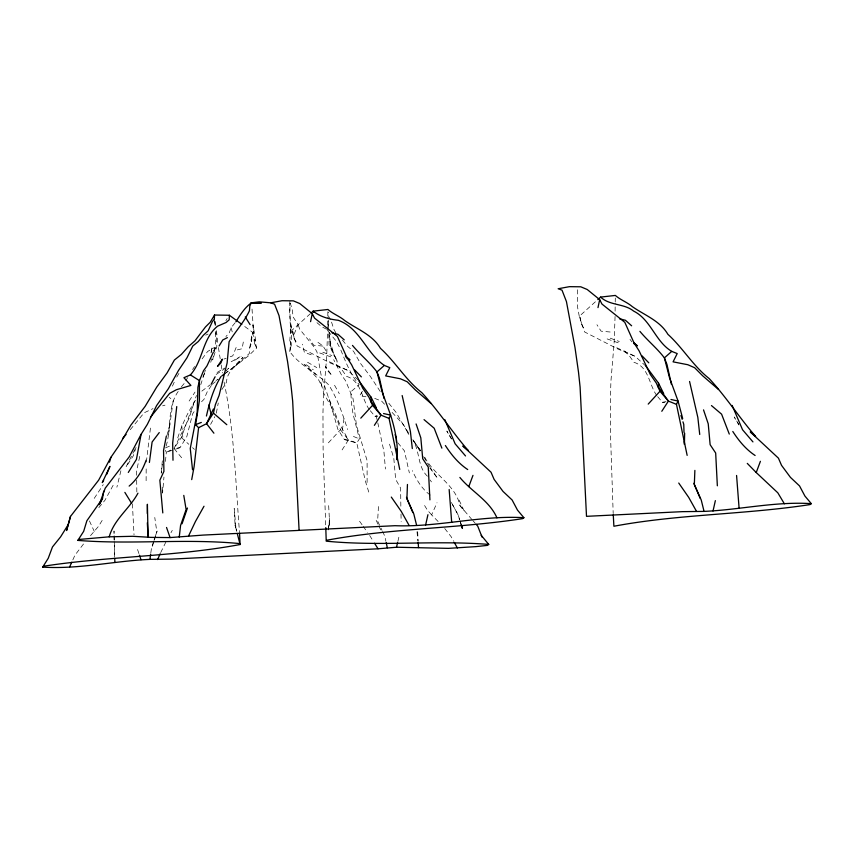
<?xml version="1.0" encoding="UTF-8"?>
<svg xmlns="http://www.w3.org/2000/svg" width="854" height="854" viewBox="0 0 854 854"><rect width="100%" height="100%" fill="white"/><g stroke="black" fill="none" stroke-linecap="round" stroke-linejoin="round"><path stroke-width="0.64" stroke-dasharray="4.27 3.2" d="M367.103 482.457L367.113 460.658L356.46 425.313L353.012 398.54L345.571 380.703L341.611 375.216L333.7 359.705M162.324 490.047L162.634 492.448L163.957 477.098M327.68 326.559L326.687 357.185L323.506 395.37L322.961 412.695L323.111 449.503L325.716 526.32M327.68 325.235L327.776 317.336M328.641 325.929L328.673 317.603M615.072 316.471L614.101 343.127L610.92 381.311L610.375 398.647L610.525 435.444L613.193 513.532M615.104 311.176L615.2 303.277M146.119 480.706L146.183 466.999M328.523 329.025L328.63 320.197M327.808 316.023L327.936 309.479M615.222 301.974L615.296 298.046M378.461 506.529L377.617 521.036L382.026 530.313M289.805 351.634L290.68 341.525L291.107 345.635L289.805 351.634C299.85 365.661 316.717 372.739 328.737 384.908C337.394 398.647 342.71 414.158 347.61 429.53M249.795 347.653L251.845 334.949L251.674 342.475L249.795 347.653L249.208 353.62L237.263 364.391L225.915 372.974M165.452 461.416L166.316 452.268L165.334 450.346M328.662 505.632L329.537 521.751L329.057 526.769L329.345 518.197L329.537 521.751L327.69 532.875M166.114 446.14C171.718 428.003 166.765 406.974 178.561 390.951M146.344 461.982L150.656 426.413M150.838 552.784L151.553 547.521L153.581 541.479M162.303 493.132L162.644 490.666M342.337 430.277L344.109 417.691M251.247 341.632L252.603 332.302L241.501 324.114M168.505 434.505L173.234 400.569L169.209 397.323M162.335 460.818L161.064 474.376M328.214 529.512L329.537 521.751M243.305 342.027L242.109 348.731L235.437 350.343M213.351 356.353L212.667 359.993L216.873 346.35L215.816 331.288M214.258 351.496L215.614 344.215L215.486 332.569M216.329 413.122L218.25 403.003M211.002 352.926L212.23 346.788L211.098 352.83M162.377 464.256L161.214 473.287M139.757 456.378L136.544 471.002L136.661 478.87M120.905 470.778L116.881 487.196M397.879 541.404L398.967 536.739M166.861 435.786L170.33 422.805M204.309 373.625L200.775 384.642M181.635 457.744L174.002 448.457L181.336 437.526L196.484 395.455M211.835 358.691L210.724 362.299M214.012 351.581L215.155 347.866M204.661 372.397L205.376 370.113M152.407 546.325L153.987 541.244M154.382 539.974L157.157 531.081M193.623 403.974L189.172 418.204L174.002 448.457L180.002 447.667L186.791 436.682L192.641 413.848L195.555 409.504M136.042 447.421L133.309 455.801L126.018 466.946L135.893 447.379M177.76 437.835C182.137 423.915 188.702 410.507 196.73 398.37M153.987 540.272L155.204 536.654M155.609 535.447L156.826 531.828L154.777 517.471M235.085 322.801L231.071 327.765L229.32 332.75L225.904 336.583M294.182 334.138L298.067 324.488L293.189 317.101L292.175 309.351L290.296 303.181L290.84 305.999L290.659 305.326M236.152 347.471L232.779 355.83L227.26 357.858M438.123 521.516L431.622 514.887L437.013 502.739M160.712 552.559L166.434 540.881M72.836 559.872L74.971 555.143L84.695 542.45M172.433 386.125L174.536 381.557M113.134 485.285L104.903 500.359L97.121 509.667M221.901 389.52L226.545 382.186C226.737 370.86 237.401 365.651 243.027 357.185L232.704 367.957L226.31 372.504M202.996 376.539L204.65 373.358M210.596 424.374L214.866 416.603M170.971 532.725L172.262 530.398M185.841 380.799L187.581 377.671M225.894 320.688L227.153 318.563M176.735 377.094L179.874 371.896M102.16 520.428L98.594 526.245L89.521 536.824M362.448 391.292L359.747 395.626L365.982 396.768M342.102 449.898L348.443 439.927L340.031 424.908L328.406 397.388L321.36 376.411L316.973 351.944L314.165 347.066L299.775 329.313L298.067 324.488M94.228 498.384L103.259 484.666M340.863 350.119C345.806 362.128 350.599 374.746 359.139 384.61L350.759 391.879L351.538 403.43L353.022 413.87L359.385 438.892L356.769 442.959L365.288 480.759L368.992 492.833M192.598 369.526L194.563 366.515M211.376 385.453L207.202 391.858L203.935 399.405L201.096 402.202M189.129 401.028L195 392.082M202.142 358.861L207.629 351.485L214.471 347.439M181.379 386.83L184.677 382.891M130.246 429.679L144.155 412.792L153.005 408.628M213.148 351.069L217.386 346.201M256.595 347.994L254.759 343.884L254.716 339.017L256.595 347.994L248.567 355.787L232.704 367.957M225.99 371.063L228.541 368.202L225.904 370.946M328.384 442.82L340.468 429.743L337.618 420.926L332.911 411.18L328.406 397.388M645.848 366.12L635.205 356.364L618.072 349.115L584.606 331.95L579.279 316.322L596.882 300.437M310.397 313.653L291.854 330.381L291.107 345.635L289.805 340.618L290.894 325.684L291.011 333.039L290.05 321.072L289.954 303.448M212.07 384.385L218.165 379.518M201.854 391.121L210.137 384.834M216.019 380.585L217.973 379.176M216.126 374.479L224.698 368.757M234.765 360.281L241.17 356.225M217.076 372.493L224.506 368.053M231.178 361.765L239.867 356.876M170.704 450.09L166.316 452.268L180.002 447.667M205.729 335.174L208.066 334.063M165.495 447.923L171.195 445.372M223.962 359.075L226.161 358.264M162.602 405.842L165.003 405.148M370.294 410.731L375.002 416.336L377.404 415.866M657.708 396.683L662.426 402.287L666.013 401.572M344.408 439.618L348.443 439.927L356.769 442.959L344.408 439.618L337.853 429.295L331.48 407.059L323.837 393.545L320.624 381.535L321.883 386.254L318.275 379.187L304.526 364.487L315.927 374.383M610.14 332.014L601.109 331.171L596.957 324.733M322.727 346.073L313.696 345.229L309.543 338.792M662.426 402.287L664.978 402.661M375.002 416.336L377.564 416.709M607.141 338.921L618.296 342.828M319.727 352.969L330.882 356.887M311.251 354.805L304.366 352.328L302.391 344.237M610.236 338.184L619.289 341.483M322.812 352.232L331.864 355.542M374.692 398.37L381.717 401.177L385.175 404.924M353.428 436.458L359.385 438.892M358.434 380.179L347.791 370.412L330.658 363.174L297.192 346.009C291.246 331.747 288.588 316.492 289.944 300.928M616.769 347.717L635.205 356.364M329.356 361.776L347.791 370.412M326.57 329.26L321.446 326.527L315.756 321.638M307.547 362.245L316.781 367.615M317.966 342.379L322.919 345.849L327.263 352.745M306.34 364.775L313.226 369.729M430.213 495.064C421.919 489 416.506 479.884 412.375 470.65M181.336 437.526L188.809 444.293M192.545 447.677L194.402 449.375M624.349 350.941L629.9 356.524L633.871 362.277C649.072 366.889 648.891 384.93 656.929 395.744M336.935 364.989L342.486 370.572L346.457 376.326C361.658 380.937 361.477 398.989 369.504 409.803M392.114 412.429L403.472 424.63L408.65 433.181M431.622 514.887L427.438 510.169L424.075 504.693M472.027 519.67L459.858 505.44C455.716 484.314 432.017 474.194 423.691 454.979M472.838 520.598L475.294 523.374M342.475 340.159L347.493 346.286L353.524 351.282L360.559 363.505L370.455 376.582L381.695 393.683M397.879 442.81L404.422 450.88L409.354 472.892M328.117 331.181L336.23 341.184L340.415 348.87M429.84 467.928L437.526 478.24L430.245 467.629M388.816 403.259L396.01 412.29L408.756 434.302M340.468 429.743L348.443 439.927M444.731 528.498L451.168 536.75L453.655 541.255M459.858 505.44L464.245 511.098L457.861 497.466M427.395 476.201C417.499 466.828 419.912 451.392 413.133 440.408M629.985 339.369L631.939 341.92M413.464 440.856L420.894 451.136M414.596 442.436L420.659 450.795M407.294 432.273L408.842 434.419M430.096 479.991L431.441 481.891M359.577 521.239L362.459 525.306M363.174 526.32L367.498 532.426M412.845 439.65L420.328 451.211M369.665 535.479L373.155 541.03M738.902 424.662L734.248 416.987L738.913 425.014M451.478 438.721L446.823 431.046L451.499 439.063M423.627 456.709L429.573 466.604M583.485 327.808L581.115 323.602L580.24 317.613L581.499 323.474M296.071 341.856L293.701 337.65L292.815 331.672L294.075 337.522M330.519 319.706L328.673 316.418L328.224 312.201M334.565 385.261L339.294 393.683M451.382 502.483L458.16 514.973L459.708 519.851M452.577 504.703L458.011 514.748L459.612 519.702M335.878 332.996L333.807 329.153L331.128 320.794M382.581 531.476L384.791 536.109L385.912 541.287M376.176 520.374L378.322 524.89M378.866 526.021L381.012 530.537M89.435 520.929L94.271 531.391M418.097 447.293L420.755 453.122M137.558 549.517L139.085 554.054M460.018 520.94L461.224 524.666M460.092 521.068L461.256 524.719M389.541 444.165L393.822 458.417L395.637 479.34L400.622 488.093L400.868 507.682M329.217 332.217L330.028 341.034L334.619 356.609L329.068 344.61L328.566 330.327M236.814 531.167L235.053 524.932L234.209 508.461L236.014 529.074L235.053 524.932L236.633 531.049M231.071 327.765L232.704 333.594M376.07 415.386L377.511 421.588M377.799 422.826L383.948 451.627L385.421 469.006M224.068 382.08C234.434 431.27 235.458 481.827 239.472 531.807M252.603 332.302L254.759 343.884L255.57 339.518L252.944 325.064L253.649 333.583L251.951 307.856M579.279 316.322L577.678 307.76L577.357 286.88M221.197 364.989L222.52 372.878M218.443 347.546L220.183 358.659M215.336 321.52L215.827 325.417M214.653 321.52L215.091 325.182M216.425 330.669L217.866 343.842M214.354 319.086L214.973 325.139M330.028 341.034L330.669 347.77L329.238 332.355M417.019 531.732L417.873 540.998M181.763 425.623L182.905 438.081M162.26 487.346L162.634 492.448M132.402 503.839L134.025 534.817M417.659 531.754L418.15 541.009M114.671 557.171L114.158 541.393M114.276 542.546L114.724 557.15M114.222 539.974L114.02 530.985L114.137 540.091M400.996 514.076L401.156 521.751M136.672 480.183L136.843 492M331.021 374.351L327.253 370.465L325.513 366.409L331.021 374.351M336.871 360.196L331.01 347.397L337.127 362.128L336.871 360.196"/><path stroke-width="1.28" d="M147.315 513.532L147.39 504.276L148.094 537.198L150.678 537.379L170.074 537.582L203.167 535.084L394.996 525.701C438.23 527.356 480.588 515.133 523.886 517.695L517.492 510.116L512.122 499.985L503.027 491.434L494.103 479.382L491.029 472.219L462.836 445.959L468.238 450.538C452.022 431.825 438.646 410.934 421.812 392.659C405.725 380.009 395.477 362.021 380.468 348.347C372.525 334.779 357.314 329.356 344.909 320.698C339.678 316.193 333.092 314.037 327.936 309.479L313.172 311.155L311.326 312.82M684.641 433.149L684.438 444.4L684.289 441.657M407.454 484.464L406.91 498.736L413.816 514.023L416.645 525.445M694.878 470.405L694.323 484.688L701.23 499.974L704.059 511.397C739.884 509.817 775.251 501.341 811.3 503.646L804.916 496.057L799.536 485.926L790.441 477.375L781.517 465.323L778.442 458.171L750.25 431.9L755.651 436.479C739.436 417.777 726.071 396.886 709.226 378.6C693.149 365.95 682.901 347.962 667.881 334.298C659.95 320.73 644.727 315.307 632.334 306.65C627.092 302.135 620.506 299.989 615.35 295.431L600.597 297.096L597.811 299.605M241.501 324.114L229.384 315.254L214.525 315.03L214.354 319.086L212.272 321.777L208.173 330.786L203.423 335.152L198.288 341.536L192.748 346.073L186.973 357.805L178.433 370.551L168.387 388.677L156.581 405.629L147.326 424.395L141.081 434.344L129.232 456.879L105.213 488.21L99.192 504.778M213.34 352.222L206.967 365.928L203.54 370.689L199.452 380.606L199.398 400.675L195.598 424.651L198.598 427.705L194.093 466.722L191.702 479.606M179.255 537.059L180.578 525.423L186.119 509.539L183.781 495.405M176.746 406.557L172.668 443.119L172.999 460.242M214.525 315.03L210.255 322.204L205.483 326.943L194.915 340.885L188.328 346.628L181.368 354.41L174.397 360.036L167.064 372.963L156.784 387.022L145.148 406.355L130.779 425.26L118.428 446.396L110.935 457.285L98.648 480.161L70.508 516.403L68.245 524.591L60.591 536.888L52.478 546.944L48.23 558.302L42.7 567.12C78.749 569.426 114.116 560.95 149.941 559.37L150.656 554.107M99.843 503.881L102.491 498.533L103.676 491.157M149.397 462.441L152.108 442.02L159.26 432.572M141.081 434.344L136.448 459.399L128.303 472.443M166.327 436.159L163.541 450.453L163.915 471.397L159.858 480.194L162.794 512.923M251.193 302.914L261.239 302.914L251.193 302.914L249.806 305.999L249.443 310.739C244.169 322.022 235.736 331.053 229.107 341.696L227.121 362.982L219.094 395.423L215.379 404.636L213.436 413.101L206.551 423.68L198.598 427.705M206.433 416.015C209.529 402.373 213.457 388.602 220.908 376.614M310.568 321.659L312.276 313.674L299.786 303.554L293.349 300.854L282.012 300.725L270.739 302.818L259.296 301.836L251.428 302.818C244.65 307.643 240.209 314.848 235.896 321.809M597.992 307.611L599.689 299.626L587.21 289.495L580.773 286.795L569.426 286.666L558.153 288.759L562.007 290.147L566.437 301.569L574.998 347.578L578.5 372.098L580.101 387.108L586.506 516.328L682.41 511.653L704.059 511.397M425.602 525.093L427.939 514.684M713.015 511.034L715.364 500.625M149.941 559.37L171.59 559.114L378.034 548.802L396.502 547.233L397.601 542.568M325.78 527.591L326.228 541.169C380.126 546.475 434.707 540.08 488.723 544.414L487.517 545.375L475.742 546.635L448.467 548.364L396.502 547.233M70.508 516.403L66.559 530.547L68.245 524.591M109.472 462.185L110.935 457.285M182.051 523.769L187.453 508.023M468.803 486.588L472.977 475.368M784.378 503.807L777.834 492.833L756.228 472.54L760.402 461.32M146.141 460.167C142.661 470.02 137.216 479.318 129.146 486.097M106.579 474.536L109.931 466.391L102.288 482.606L103.622 480.311M42.7 567.12L44.013 566.159C109.024 556.146 175.572 556.659 240.113 544.521L240.358 543.646C186.45 538.351 131.868 544.735 77.863 540.401L79.07 539.45L109.216 536.824C113.998 519.317 129.691 508.589 137.953 493.185M157.584 559.583L160.2 553.734M69.622 566.96L71.768 562.231M213.404 409.023L206.551 423.68L213.906 433.181M188.542 536.013L195.459 521.484L203.999 506.241M399.736 469.433L389.05 418.385L390.63 415.119L382.09 391.74L376.977 371.928C369.622 362.277 360.249 354.752 352.478 345.411M687.15 455.374L676.464 404.337L678.055 401.06L669.504 377.692L664.401 357.879C657.036 348.229 647.663 340.703 639.902 331.363M229.384 315.254L229.182 319.823L226.139 322.481L217.514 326.207C202.217 338.718 203.092 360.804 190.399 374.917L183.93 377.703L190.912 385.432L176.34 389.744L169.647 393.384L150.389 417.318M211.205 384.225L215.101 376.785M219.083 345.966L222.755 339.977L227.399 337.608M77.863 540.401L83.671 531.327L86.862 520.78L102.491 498.533M374.383 425.335L380.991 415.151L371.031 401.316M661.797 411.276L668.404 401.092L658.455 387.257M122.73 438.358L126.072 434.505M360.794 418.15L372.557 405.319L368.896 397.121L362.833 388.399L351.677 364.893L346.692 357.132L337.405 336.401L314.518 318.083L312.276 313.674M648.207 404.102L659.982 391.26L656.31 383.072L650.246 374.34L639.091 350.834L634.106 343.084L624.818 322.342L601.942 304.035L599.689 299.626M431.121 403.59L415.343 389.947L407.209 381.77L400.419 378.792L385.666 375.909L389.798 367.636L384.343 365.427L376.977 371.928L379.507 378.386L384.012 398.466M718.545 389.531L702.767 375.888L694.633 367.722L687.844 364.733L673.08 361.85L677.211 353.577L671.756 351.378L664.401 357.879L666.921 364.327L671.436 384.407M221.773 375.941L225.242 373.251M523.886 517.695L522.573 518.656C457.563 528.669 391.015 528.156 326.474 540.294M811.3 503.646L809.987 504.597C744.976 514.62 678.428 514.108 613.887 526.245L613.268 514.802M195.598 424.651L201.309 422.442M109.216 536.824L132.882 536.301L148.094 537.198L147.336 522.776M270.739 302.818L274.582 304.195L279.023 315.617L287.574 361.626L291.086 386.157L292.676 401.166L299.092 530.387M670.966 399.48L678.055 401.06L682.698 418.567M383.553 413.539L390.63 415.119C395.103 429.541 398.444 444.507 397.003 459.698L396.672 449.055M619.502 318.788L625.459 320.282L631.629 325.79M332.078 332.846L338.035 334.341L344.215 339.849M676.464 404.337L668.404 401.092L659.982 391.26M389.05 418.385L380.991 415.151L372.557 405.319M600.597 297.096C609.905 305.839 624.039 303.277 633.636 311.091C650.94 319.684 655.317 341.643 671.756 351.378M190.399 374.917L199.452 380.606L197.904 387.257L197.189 412.674L190.261 448.489L192.524 469.7M633.551 343.393L637.415 345.859L633.7 342.614M346.137 357.442L349.991 359.908L345.347 355.862M384.343 365.427C366.195 353.118 360.239 328.342 338.344 320.293C329.377 319.321 320.325 316.866 313.172 311.155L313.642 312.265M755.117 455.492C745.884 449.375 738.753 440.717 732.796 431.483M467.704 469.551C458.47 463.423 451.339 454.766 445.382 445.532M711.457 405.575L721.598 414.179L729.284 434.088M424.043 419.624L434.184 428.228L441.87 448.147M213.436 413.101L226.812 424.705M756.228 472.54L747.282 463.391M642.091 355.904L648.784 362.833M354.666 369.963L361.37 376.881M476.105 524.303L477.738 526.149L482.051 537.091M752.94 441.902L742.553 429.765L732.156 405.436M465.526 455.951L455.139 443.813L444.742 419.495M459.868 477.45C471.472 491.605 489.321 500.465 496.964 517.866M481.229 535.351L488.723 544.414M663.697 393.662L658.498 383.104L645.848 366.12M376.283 407.71L371.084 397.163L359.139 381.194M678.738 483.033L688.687 497.359L696.416 511.183M391.313 497.081L401.273 511.418L409.002 525.242M374.543 543.251L378.034 548.802M245.279 316.951L250.073 324.616M124.865 492.395L131.452 503.091M454.275 542.375L457.37 547.99M693.886 483.268L700.227 498.426M406.472 497.316L412.813 512.485M166.53 527.462L170.074 537.582M703.525 409.888L708.233 423.819L710.133 444.688L715.673 453.015L717.349 485.798M416.101 423.947L420.819 437.878L422.719 458.737L428.26 467.063L429.925 499.857M139.458 555.196L140.985 559.733M461.224 524.666L462.42 528.38L461.256 524.719M680.948 415.514L682.154 419.303M682.954 421.833L683.766 424.363L684.011 432.348M395.135 434.622L396.341 438.412L396.469 442.404M208.739 405.095L211.418 414.895M237.263 533.504L240.113 544.521L239.536 533.077M689.573 381.482L697.835 417.435L699.725 434.483M402.159 395.53L410.411 431.494L412.311 448.542M386.2 542.589L387.321 547.766M736.575 475.464L739.105 508.301M449.161 489.523L451.691 522.349M418.214 542.333L418.492 547.617M114.735 558.495L114.895 562.466M658.498 383.104L658.541 388.068M371.084 397.163L371.127 402.127M222.253 359.31L220.919 362.907L217.524 366.387L222.253 359.31"/></g></svg>
